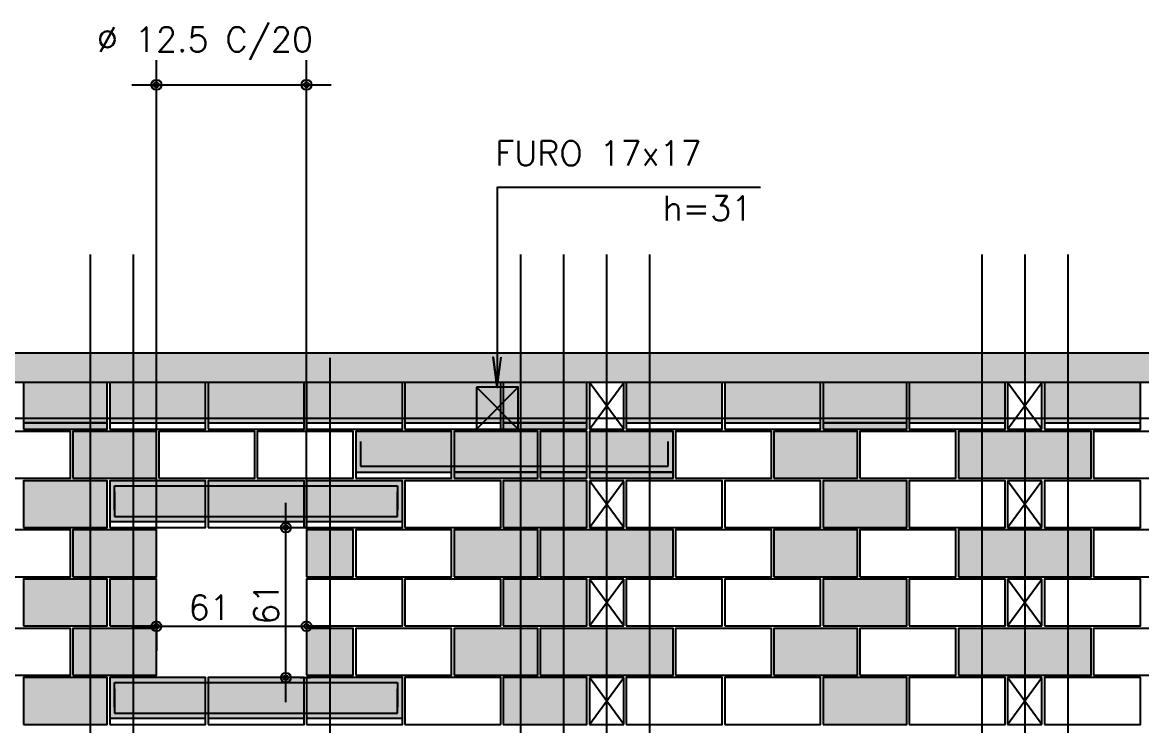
# Model space of a CAD drawing. Extents: x -1.9 to 86, y -1.6 to 60.9.
# Drawn here: x 26.13 to 35.23, y 31.34 to 37.06 of the extents above; entities that cross this region are included whole.
import ezdxf

# ---------------------------------------------------------------- set-up
doc = ezdxf.new("R2010")
doc.units = 0
doc.header["$MEASUREMENT"] = 0
for name, color, linetype in [('PENA_01', 1, 'CONTINUOUS'), ('PENA_02', 2, 'CONTINUOUS'), ('PENA_03', 3, 'CONTINUOUS'), ('PENA_05', 5, 'CONTINUOUS'), ('PENA_09', 254, 'CONTINUOUS'), ('PENA_11', 252, 'CONTINUOUS'), ('PENA_19', 240, 'CONTINUOUS'), ('PENA_21', 100, 'CONTINUOUS'), ('PENA_23', 50, 'CONTINUOUS')]:
    doc.layers.add(name, color=color, linetype=linetype)
doc.styles.get("Standard").update_dxf_attribs({"font": 'ROMANS.SHX'})

msp = doc.modelspace()

# ---------------------------------------------------------------- linework, layer by layer
at = {"layer": 'PENA_01', "linetype": 'Continuous'}
for p, q in [((27.21798, 32.943227), (27.21798, 36.75159)), ((28.43798, 32.943227), (28.43798, 36.75159)), ((27.01798, 36.55159), (28.63798, 36.55159)), ((29.819571, 34.093227), (30.159571, 33.753227)), ((30.159571, 34.093227), (29.819571, 33.753227)), ((26.13798, 33.803227), (26.81798, 33.803227)), ((26.83798, 33.803227), (27.61798, 33.803227)), ((27.63798, 33.803227), (28.41798, 33.803227)), ((28.43798, 33.803227), (29.21798, 33.803227)), ((29.23798, 33.803227), (30.01798, 33.803227)), ((30.03798, 33.803227), (30.71798, 33.803227)), ((31.03798, 33.803227), (31.81798, 33.803227)), ((31.83798, 33.803227), (32.61798, 33.803227)), ((32.63798, 33.803227), (33.31798, 33.803227)), ((33.33798, 33.803227), (34.11798, 33.803227)), ((34.43798, 33.803227), (35.21798, 33.803227)), ((28.83798, 33.403227), (29.61798, 33.403227)), ((29.63798, 33.403227), (30.31798, 33.403227)), ((30.33798, 33.403227), (30.71798, 33.403227)), ((30.73798, 33.403227), (31.41798, 33.403227)), ((28.270419, 31.533227), (28.270419, 33.153227)), ((26.83798, 33.003227), (27.61798, 33.003227)), ((27.63798, 33.003227), (28.41798, 33.003227)), ((28.22798, 32.953227), (28.470419, 32.953227)), ((28.43798, 33.003227), (29.21798, 33.003227)), ((27.01798, 32.150936), (28.63798, 32.150936)), ((27.21798, 32.143227), (27.21798, 31.950936)), ((28.43798, 32.143227), (28.43798, 31.950936)), ((28.384963, 31.733227), (28.470419, 31.733227)), ((26.83798, 31.403227), (27.61798, 31.403227)), ((27.63798, 31.403227), (28.41798, 31.403227)), ((28.43798, 31.403227), (29.21798, 31.403227))]:
    msp.add_line(p, q, dxfattribs=at)
msp.add_lwpolyline([(29.819571, 34.093227), (29.819571, 33.753227), (30.159571, 33.753227), (30.159571, 34.093227), (29.819571, 34.093227)], dxfattribs=at)
at = {"layer": 'PENA_02', "linetype": 'Continuous'}
for p, q in [((31.01798, 34.133227), (30.73798, 34.133227)), ((30.73798, 34.133227), (30.73798, 33.753227)), ((31.01798, 33.753227), (31.01798, 34.133227)), ((34.41798, 34.133227), (34.13798, 34.133227)), ((34.13798, 34.133227), (34.13798, 33.753227)), ((34.41798, 33.753227), (34.41798, 34.133227)), ((30.73798, 33.753227), (31.01798, 33.753227)), ((34.13798, 33.753227), (34.41798, 33.753227)), ((31.01798, 33.333227), (30.73798, 33.333227)), ((30.73798, 33.333227), (30.73798, 32.953227)), ((31.01798, 32.953227), (31.01798, 33.333227)), ((34.41798, 33.333227), (34.13798, 33.333227)), ((34.13798, 33.333227), (34.13798, 32.953227)), ((34.41798, 32.953227), (34.41798, 33.333227)), ((30.73798, 32.953227), (31.01798, 32.953227)), ((34.13798, 32.953227), (34.41798, 32.953227)), ((31.01798, 32.533227), (30.73798, 32.533227)), ((30.73798, 32.533227), (30.73798, 32.153227)), ((31.01798, 32.153227), (31.01798, 32.533227)), ((34.41798, 32.533227), (34.13798, 32.533227)), ((34.13798, 32.533227), (34.13798, 32.153227)), ((34.41798, 32.153227), (34.41798, 32.533227)), ((30.73798, 32.153227), (31.01798, 32.153227)), ((34.13798, 32.153227), (34.41798, 32.153227)), ((31.01798, 31.733227), (30.73798, 31.733227)), ((30.73798, 31.733227), (30.73798, 31.353227)), ((31.01798, 31.353227), (31.01798, 31.733227)), ((34.41798, 31.733227), (34.13798, 31.733227)), ((34.13798, 31.733227), (34.13798, 31.353227)), ((34.41798, 31.353227), (34.41798, 31.733227)), ((30.73798, 31.353227), (31.01798, 31.353227)), ((34.13798, 31.353227), (34.41798, 31.353227))]:
    msp.add_line(p, q, dxfattribs=at)
for points in [[(6.13798, 27.733227), (6.13798, 34.373227), (54.41798, 34.373227), (54.41798, 34.133227), (53.73798, 34.133227), (53.73798, 32.953227), (47.13798, 32.953227), (47.13798, 34.133227), (45.51798, 34.133227), (45.51798, 32.953227), (38.71798, 32.953227), (38.71798, 34.133227), (6.73798, 34.133227), (6.73798, 27.733227), (6.13798, 27.733227)], [(26.13798, 33.753227), (26.81798, 33.753227), (26.81798, 34.133227), (26.13798, 34.133227), (26.13798, 33.753227)], [(26.83798, 33.753227), (27.61798, 33.753227), (27.61798, 34.133227), (26.83798, 34.133227), (26.83798, 33.753227)], [(27.63798, 33.753227), (28.41798, 33.753227), (28.41798, 34.133227), (27.63798, 34.133227), (27.63798, 33.753227)], [(28.43798, 33.753227), (29.21798, 33.753227), (29.21798, 34.133227), (28.43798, 34.133227), (28.43798, 33.753227)], [(29.23798, 33.753227), (30.01798, 33.753227), (30.01798, 34.133227), (29.23798, 34.133227), (29.23798, 33.753227)], [(30.03798, 33.753227), (30.71798, 33.753227), (30.71798, 34.133227), (30.03798, 34.133227), (30.03798, 33.753227)], [(31.03798, 33.753227), (31.81798, 33.753227), (31.81798, 34.133227), (31.03798, 34.133227), (31.03798, 33.753227)], [(31.83798, 33.753227), (32.61798, 33.753227), (32.61798, 34.133227), (31.83798, 34.133227), (31.83798, 33.753227)], [(32.63798, 33.753227), (33.31798, 33.753227), (33.31798, 34.133227), (32.63798, 34.133227), (32.63798, 33.753227)], [(33.33798, 33.753227), (34.11798, 33.753227), (34.11798, 34.133227), (33.33798, 34.133227), (33.33798, 33.753227)], [(34.43798, 33.753227), (35.21798, 33.753227), (35.21798, 34.133227), (34.43798, 34.133227), (34.43798, 33.753227)], [(25.73798, 33.353227), (26.51798, 33.353227), (26.51798, 33.733227), (25.73798, 33.733227), (25.73798, 33.353227)], [(26.53798, 33.353227), (27.21798, 33.353227), (27.21798, 33.733227), (26.53798, 33.733227), (26.53798, 33.353227)], [(27.23798, 33.353227), (28.01798, 33.353227), (28.01798, 33.733227), (27.23798, 33.733227), (27.23798, 33.353227)], [(28.03798, 33.353227), (28.81798, 33.353227), (28.81798, 33.733227), (28.03798, 33.733227), (28.03798, 33.353227)], [(28.83798, 33.353227), (29.61798, 33.353227), (29.61798, 33.733227), (28.83798, 33.733227), (28.83798, 33.353227)], [(29.63798, 33.353227), (30.31798, 33.353227), (30.31798, 33.733227), (29.63798, 33.733227), (29.63798, 33.353227)], [(30.33798, 33.353227), (30.71798, 33.353227), (30.71798, 33.733227), (30.33798, 33.733227), (30.33798, 33.353227)], [(30.73798, 33.353227), (31.41798, 33.353227), (31.41798, 33.733227), (30.73798, 33.733227), (30.73798, 33.353227)], [(31.43798, 33.353227), (32.21798, 33.353227), (32.21798, 33.733227), (31.43798, 33.733227), (31.43798, 33.353227)], [(32.23798, 33.353227), (32.91798, 33.353227), (32.91798, 33.733227), (32.23798, 33.733227), (32.23798, 33.353227)], [(32.93798, 33.353227), (33.71798, 33.353227), (33.71798, 33.733227), (32.93798, 33.733227), (32.93798, 33.353227)], [(33.73798, 33.353227), (34.81798, 33.353227), (34.81798, 33.733227), (33.73798, 33.733227), (33.73798, 33.353227)], [(34.83798, 33.353227), (35.61798, 33.353227), (35.61798, 33.733227), (34.83798, 33.733227), (34.83798, 33.353227)], [(26.13798, 32.953227), (26.81798, 32.953227), (26.81798, 33.333227), (26.13798, 33.333227), (26.13798, 32.953227)], [(26.83798, 32.953227), (27.61798, 32.953227), (27.61798, 33.333227), (26.83798, 33.333227), (26.83798, 32.953227)], [(27.63798, 32.953227), (28.41798, 32.953227), (28.41798, 33.333227), (27.63798, 33.333227), (27.63798, 32.953227)], [(28.43798, 32.953227), (29.21798, 32.953227), (29.21798, 33.333227), (28.43798, 33.333227), (28.43798, 32.953227)], [(29.23798, 32.953227), (30.01798, 32.953227), (30.01798, 33.333227), (29.23798, 33.333227), (29.23798, 32.953227)], [(30.03798, 32.953227), (30.71798, 32.953227), (30.71798, 33.333227), (30.03798, 33.333227), (30.03798, 32.953227)], [(31.03798, 32.953227), (31.81798, 32.953227), (31.81798, 33.333227), (31.03798, 33.333227), (31.03798, 32.953227)], [(31.83798, 32.953227), (32.61798, 32.953227), (32.61798, 33.333227), (31.83798, 33.333227), (31.83798, 32.953227)], [(32.63798, 32.953227), (33.31798, 32.953227), (33.31798, 33.333227), (32.63798, 33.333227), (32.63798, 32.953227)], [(33.33798, 32.953227), (34.11798, 32.953227), (34.11798, 33.333227), (33.33798, 33.333227), (33.33798, 32.953227)], [(34.43798, 32.953227), (35.21798, 32.953227), (35.21798, 33.333227), (34.43798, 33.333227), (34.43798, 32.953227)], [(25.73798, 32.553227), (26.51798, 32.553227), (26.51798, 32.933227), (25.73798, 32.933227), (25.73798, 32.553227)], [(26.53798, 32.553227), (27.21798, 32.553227), (27.21798, 32.933227), (26.53798, 32.933227), (26.53798, 32.553227)], [(28.43798, 32.553227), (28.81798, 32.553227), (28.81798, 32.933227), (28.43798, 32.933227), (28.43798, 32.553227)], [(28.83798, 32.553227), (29.61798, 32.553227), (29.61798, 32.933227), (28.83798, 32.933227), (28.83798, 32.553227)], [(29.63798, 32.553227), (30.31798, 32.553227), (30.31798, 32.933227), (29.63798, 32.933227), (29.63798, 32.553227)], [(30.33798, 32.553227), (31.41798, 32.553227), (31.41798, 32.933227), (30.33798, 32.933227), (30.33798, 32.553227)], [(31.43798, 32.553227), (32.21798, 32.553227), (32.21798, 32.933227), (31.43798, 32.933227), (31.43798, 32.553227)], [(32.23798, 32.553227), (32.91798, 32.553227), (32.91798, 32.933227), (32.23798, 32.933227), (32.23798, 32.553227)], [(32.93798, 32.553227), (33.71798, 32.553227), (33.71798, 32.933227), (32.93798, 32.933227), (32.93798, 32.553227)], [(33.73798, 32.553227), (34.81798, 32.553227), (34.81798, 32.933227), (33.73798, 32.933227), (33.73798, 32.553227)], [(34.83798, 32.553227), (35.61798, 32.553227), (35.61798, 32.933227), (34.83798, 32.933227), (34.83798, 32.553227)], [(26.13798, 32.153227), (26.81798, 32.153227), (26.81798, 32.533227), (26.13798, 32.533227), (26.13798, 32.153227)], [(26.83798, 32.153227), (27.21798, 32.153227), (27.21798, 32.533227), (26.83798, 32.533227), (26.83798, 32.153227)], [(28.43798, 32.153227), (29.21798, 32.153227), (29.21798, 32.533227), (28.43798, 32.533227), (28.43798, 32.153227)], [(29.23798, 32.153227), (30.01798, 32.153227), (30.01798, 32.533227), (29.23798, 32.533227), (29.23798, 32.153227)], [(30.03798, 32.153227), (30.71798, 32.153227), (30.71798, 32.533227), (30.03798, 32.533227), (30.03798, 32.153227)], [(31.03798, 32.153227), (31.81798, 32.153227), (31.81798, 32.533227), (31.03798, 32.533227), (31.03798, 32.153227)], [(31.83798, 32.153227), (32.61798, 32.153227), (32.61798, 32.533227), (31.83798, 32.533227), (31.83798, 32.153227)], [(32.63798, 32.153227), (33.31798, 32.153227), (33.31798, 32.533227), (32.63798, 32.533227), (32.63798, 32.153227)], [(33.33798, 32.153227), (34.11798, 32.153227), (34.11798, 32.533227), (33.33798, 32.533227), (33.33798, 32.153227)], [(34.43798, 32.153227), (35.21798, 32.153227), (35.21798, 32.533227), (34.43798, 32.533227), (34.43798, 32.153227)], [(25.73798, 31.753227), (26.51798, 31.753227), (26.51798, 32.133227), (25.73798, 32.133227), (25.73798, 31.753227)], [(26.53798, 31.753227), (27.21798, 31.753227), (27.21798, 32.133227), (26.53798, 32.133227), (26.53798, 31.753227)], [(28.43798, 31.753227), (28.81798, 31.753227), (28.81798, 32.133227), (28.43798, 32.133227), (28.43798, 31.753227)], [(28.83798, 31.753227), (29.61798, 31.753227), (29.61798, 32.133227), (28.83798, 32.133227), (28.83798, 31.753227)], [(29.63798, 31.753227), (30.31798, 31.753227), (30.31798, 32.133227), (29.63798, 32.133227), (29.63798, 31.753227)], [(30.33798, 31.753227), (31.41798, 31.753227), (31.41798, 32.133227), (30.33798, 32.133227), (30.33798, 31.753227)], [(31.43798, 31.753227), (32.21798, 31.753227), (32.21798, 32.133227), (31.43798, 32.133227), (31.43798, 31.753227)], [(32.23798, 31.753227), (32.91798, 31.753227), (32.91798, 32.133227), (32.23798, 32.133227), (32.23798, 31.753227)], [(32.93798, 31.753227), (33.71798, 31.753227), (33.71798, 32.133227), (32.93798, 32.133227), (32.93798, 31.753227)], [(33.73798, 31.753227), (34.81798, 31.753227), (34.81798, 32.133227), (33.73798, 32.133227), (33.73798, 31.753227)], [(34.83798, 31.753227), (35.61798, 31.753227), (35.61798, 32.133227), (34.83798, 32.133227), (34.83798, 31.753227)], [(26.13798, 31.353227), (26.81798, 31.353227), (26.81798, 31.733227), (26.13798, 31.733227), (26.13798, 31.353227)], [(26.83798, 31.353227), (27.61798, 31.353227), (27.61798, 31.733227), (26.83798, 31.733227), (26.83798, 31.353227)], [(27.63798, 31.353227), (28.41798, 31.353227), (28.41798, 31.733227), (27.63798, 31.733227), (27.63798, 31.353227)], [(28.43798, 31.353227), (29.21798, 31.353227), (29.21798, 31.733227), (28.43798, 31.733227), (28.43798, 31.353227)], [(29.23798, 31.353227), (30.01798, 31.353227), (30.01798, 31.733227), (29.23798, 31.733227), (29.23798, 31.353227)], [(30.03798, 31.353227), (30.71798, 31.353227), (30.71798, 31.733227), (30.03798, 31.733227), (30.03798, 31.353227)], [(31.03798, 31.353227), (31.81798, 31.353227), (31.81798, 31.733227), (31.03798, 31.733227), (31.03798, 31.353227)], [(31.83798, 31.353227), (32.61798, 31.353227), (32.61798, 31.733227), (31.83798, 31.733227), (31.83798, 31.353227)], [(32.63798, 31.353227), (33.31798, 31.353227), (33.31798, 31.733227), (32.63798, 31.733227), (32.63798, 31.353227)], [(33.33798, 31.353227), (34.11798, 31.353227), (34.11798, 31.733227), (33.33798, 31.733227), (33.33798, 31.353227)], [(34.43798, 31.353227), (35.21798, 31.353227), (35.21798, 31.733227), (34.43798, 31.733227), (34.43798, 31.353227)]]:
    msp.add_lwpolyline(points, dxfattribs=at)
for centre, radius in [((27.21798, 36.55159), 0.041625), ((28.43798, 36.55159), 0.041625), ((27.21798, 36.55159), 0.02075), ((28.43798, 36.55159), 0.02075), ((28.270419, 32.953227), 0.04), ((28.270419, 32.953227), 0.02), ((27.21798, 32.150936), 0.04), ((27.21798, 32.150936), 0.02), ((28.43798, 32.150936), 0.04), ((28.43798, 32.150936), 0.02), ((28.270419, 31.733227), 0.04), ((28.270419, 31.733227), 0.02)]:
    msp.add_circle(centre, radius, dxfattribs=at)
at = {"layer": 'PENA_03', "linetype": 'Continuous'}
for p, q in [((30.73798, 33.753227), (31.01798, 34.133227)), ((31.01798, 33.753227), (30.73798, 34.133227)), ((34.13798, 33.753227), (34.41798, 34.133227)), ((34.41798, 33.753227), (34.13798, 34.133227)), ((30.73798, 32.953227), (31.01798, 33.333227)), ((31.01798, 32.953227), (30.73798, 33.333227)), ((34.13798, 32.953227), (34.41798, 33.333227)), ((34.41798, 32.953227), (34.13798, 33.333227)), ((28.02798, 32.953227), (28.02798, 32.953227)), ((27.21798, 32.743227), (27.21798, 32.743227)), ((28.43798, 32.743227), (28.43798, 32.743227)), ((30.73798, 32.153227), (31.01798, 32.533227)), ((31.01798, 32.153227), (30.73798, 32.533227)), ((34.13798, 32.153227), (34.41798, 32.533227)), ((34.41798, 32.153227), (34.13798, 32.533227)), ((27.21798, 32.343227), (27.21798, 32.343227)), ((28.43798, 32.343227), (28.43798, 32.343227)), ((28.184963, 31.733227), (28.184963, 31.733227)), ((30.73798, 31.353227), (31.01798, 31.733227)), ((31.01798, 31.353227), (30.73798, 31.733227)), ((34.13798, 31.353227), (34.41798, 31.733227)), ((34.41798, 31.353227), (34.13798, 31.733227))]:
    msp.add_line(p, q, dxfattribs=at)
msp.add_lwpolyline([(32.129299, 35.718038), (29.989334, 35.718038), (29.989334, 34.091425), (29.956702, 34.339286), (29.989334, 34.091425), (30.021965, 34.339286)], dxfattribs=at)
at = {"layer": 'PENA_05', "linetype": 'Continuous'}
for p, q in [((22.42798, 33.843227), (39.11798, 33.843227)), ((28.87798, 33.653227), (28.87798, 33.453227)), ((31.37798, 33.453227), (31.37798, 33.653227)), ((28.87798, 33.453227), (31.37798, 33.453227)), ((26.87798, 33.093227), (26.87798, 33.293227)), ((26.87798, 33.293227), (29.17798, 33.293227)), ((26.87798, 33.243227), (26.87798, 33.043227)), ((29.17798, 33.293227), (29.17798, 33.093227)), ((29.17798, 33.043227), (29.17798, 33.243227)), ((26.87798, 33.043227), (29.17798, 33.043227)), ((26.87798, 31.493227), (26.87798, 31.693227)), ((26.87798, 31.693227), (29.17798, 31.693227)), ((29.17798, 31.693227), (29.17798, 31.493227)), ((26.87798, 31.643227), (26.87798, 31.443227)), ((29.17798, 31.443227), (29.17798, 31.643227)), ((26.87798, 31.443227), (29.17798, 31.443227))]:
    msp.add_line(p, q, dxfattribs=at)
for points in [[(26.67798, 35.173227), (26.67798, 27.733227)], [(27.02798, 35.173227), (27.02798, 27.733227)], [(30.17798, 35.173227), (30.17798, 27.733227)], [(30.52798, 35.173227), (30.52798, 27.733227)], [(30.87798, 35.173227), (30.87798, 27.733227)], [(31.22798, 35.173227), (31.22798, 27.733227)], [(33.92798, 35.173227), (33.92798, 27.733227)], [(34.27798, 35.173227), (34.27798, 27.733227)], [(34.62798, 35.173227), (34.62798, 27.733227)], [(28.62798, 34.333227), (28.62798, 27.733227)]]:
    msp.add_lwpolyline(points, dxfattribs=at)
at = {"layer": 'PENA_09', "linetype": 'Continuous'}
for points in [[(26.13798, 33.803227), (26.81798, 33.803227), (26.81798, 34.133227), (26.13798, 34.133227), (26.13798, 33.803227)], [(26.83798, 33.803227), (27.61798, 33.803227), (27.61798, 34.133227), (26.83798, 34.133227), (26.83798, 33.803227)], [(27.63798, 33.803227), (28.41798, 33.803227), (28.41798, 34.133227), (27.63798, 34.133227), (27.63798, 33.803227)], [(28.43798, 33.803227), (29.21798, 33.803227), (29.21798, 34.133227), (28.43798, 34.133227), (28.43798, 33.803227)], [(29.23798, 33.803227), (30.01798, 33.803227), (30.01798, 34.133227), (29.23798, 34.133227), (29.23798, 33.803227)], [(30.03798, 33.803227), (30.71798, 33.803227), (30.71798, 34.133227), (30.03798, 34.133227), (30.03798, 33.803227)], [(31.03798, 33.803227), (31.81798, 33.803227), (31.81798, 34.133227), (31.03798, 34.133227), (31.03798, 33.803227)], [(31.83798, 33.803227), (32.61798, 33.803227), (32.61798, 34.133227), (31.83798, 34.133227), (31.83798, 33.803227)], [(32.63798, 33.803227), (33.31798, 33.803227), (33.31798, 34.133227), (32.63798, 34.133227), (32.63798, 33.803227)], [(33.33798, 33.803227), (34.11798, 33.803227), (34.11798, 34.133227), (33.33798, 34.133227), (33.33798, 33.803227)], [(34.43798, 33.803227), (35.21798, 33.803227), (35.21798, 34.133227), (34.43798, 34.133227), (34.43798, 33.803227)], [(28.83798, 33.403227), (29.61798, 33.403227), (29.61798, 33.733227), (28.83798, 33.733227), (28.83798, 33.403227)], [(29.63798, 33.403227), (30.31798, 33.403227), (30.31798, 33.733227), (29.63798, 33.733227), (29.63798, 33.403227)], [(30.33798, 33.403227), (30.71798, 33.403227), (30.71798, 33.733227), (30.33798, 33.733227), (30.33798, 33.403227)], [(30.73798, 33.403227), (31.41798, 33.403227), (31.41798, 33.733227), (30.73798, 33.733227), (30.73798, 33.403227)], [(26.83798, 33.003227), (27.61798, 33.003227), (27.61798, 33.333227), (26.83798, 33.333227), (26.83798, 33.003227)], [(27.63798, 33.003227), (28.41798, 33.003227), (28.41798, 33.333227), (27.63798, 33.333227), (27.63798, 33.003227)], [(28.43798, 33.003227), (29.21798, 33.003227), (29.21798, 33.333227), (28.43798, 33.333227), (28.43798, 33.003227)], [(26.83798, 31.403227), (27.61798, 31.403227), (27.61798, 31.733227), (26.83798, 31.733227), (26.83798, 31.403227)], [(27.63798, 31.403227), (28.41798, 31.403227), (28.41798, 31.733227), (27.63798, 31.733227), (27.63798, 31.403227)], [(28.43798, 31.403227), (29.21798, 31.403227), (29.21798, 31.733227), (28.43798, 31.733227), (28.43798, 31.403227)]]:
    msp.add_lwpolyline(points, dxfattribs=at)
for points in [[(26.13798, 33.803227), (26.81798, 33.803227), (26.81798, 34.133227)], [(26.13798, 33.803227), (26.81798, 34.133227), (26.13798, 34.133227)], [(26.13798, 33.803227), (26.13798, 34.133227), (26.13798, 33.803227)], [(26.83798, 33.803227), (27.61798, 33.803227), (27.61798, 34.133227)], [(26.83798, 33.803227), (27.61798, 34.133227), (26.83798, 34.133227)], [(26.83798, 33.803227), (26.83798, 34.133227), (26.83798, 33.803227)], [(27.63798, 33.803227), (28.41798, 33.803227), (28.41798, 34.133227)], [(27.63798, 33.803227), (28.41798, 34.133227), (27.63798, 34.133227)], [(27.63798, 33.803227), (27.63798, 34.133227), (27.63798, 33.803227)], [(28.43798, 33.803227), (29.21798, 33.803227), (29.21798, 34.133227)], [(28.43798, 33.803227), (29.21798, 34.133227), (28.43798, 34.133227)], [(28.43798, 33.803227), (28.43798, 34.133227), (28.43798, 33.803227)], [(29.23798, 33.803227), (30.01798, 33.803227), (30.01798, 34.133227)], [(29.23798, 33.803227), (30.01798, 34.133227), (29.23798, 34.133227)], [(29.23798, 33.803227), (29.23798, 34.133227), (29.23798, 33.803227)], [(30.03798, 33.803227), (30.71798, 33.803227), (30.71798, 34.133227)], [(30.03798, 33.803227), (30.71798, 34.133227), (30.03798, 34.133227)], [(30.03798, 33.803227), (30.03798, 34.133227), (30.03798, 33.803227)], [(31.03798, 33.803227), (31.81798, 33.803227), (31.81798, 34.133227)], [(31.03798, 33.803227), (31.81798, 34.133227), (31.03798, 34.133227)], [(31.03798, 33.803227), (31.03798, 34.133227), (31.03798, 33.803227)], [(31.83798, 33.803227), (32.61798, 33.803227), (32.61798, 34.133227)], [(31.83798, 33.803227), (32.61798, 34.133227), (31.83798, 34.133227)], [(31.83798, 33.803227), (31.83798, 34.133227), (31.83798, 33.803227)], [(32.63798, 33.803227), (33.31798, 33.803227), (33.31798, 34.133227)], [(32.63798, 33.803227), (33.31798, 34.133227), (32.63798, 34.133227)], [(32.63798, 33.803227), (32.63798, 34.133227), (32.63798, 33.803227)], [(33.33798, 33.803227), (34.11798, 33.803227), (34.11798, 34.133227)], [(33.33798, 33.803227), (34.11798, 34.133227), (33.33798, 34.133227)], [(33.33798, 33.803227), (33.33798, 34.133227), (33.33798, 33.803227)], [(34.43798, 33.803227), (35.21798, 33.803227), (35.21798, 34.133227)], [(34.43798, 33.803227), (35.21798, 34.133227), (34.43798, 34.133227)], [(34.43798, 33.803227), (34.43798, 34.133227), (34.43798, 33.803227)], [(28.83798, 33.403227), (29.61798, 33.403227), (29.61798, 33.733227)], [(28.83798, 33.403227), (29.61798, 33.733227), (28.83798, 33.733227)], [(28.83798, 33.403227), (28.83798, 33.733227), (28.83798, 33.403227)], [(29.63798, 33.403227), (30.31798, 33.403227), (30.31798, 33.733227)], [(29.63798, 33.403227), (30.31798, 33.733227), (29.63798, 33.733227)], [(29.63798, 33.403227), (29.63798, 33.733227), (29.63798, 33.403227)], [(30.33798, 33.403227), (30.71798, 33.403227), (30.71798, 33.733227)], [(30.33798, 33.403227), (30.71798, 33.733227), (30.33798, 33.733227)], [(30.33798, 33.403227), (30.33798, 33.733227), (30.33798, 33.403227)], [(30.73798, 33.403227), (31.41798, 33.403227), (31.41798, 33.733227)], [(30.73798, 33.403227), (31.41798, 33.733227), (30.73798, 33.733227)], [(30.73798, 33.403227), (30.73798, 33.733227), (30.73798, 33.403227)], [(26.83798, 33.003227), (27.61798, 33.003227), (27.61798, 33.333227)], [(26.83798, 33.003227), (27.61798, 33.333227), (26.83798, 33.333227)], [(26.83798, 33.003227), (26.83798, 33.333227), (26.83798, 33.003227)], [(27.63798, 33.003227), (28.41798, 33.003227), (28.41798, 33.333227)], [(27.63798, 33.003227), (28.41798, 33.333227), (27.63798, 33.333227)], [(27.63798, 33.003227), (27.63798, 33.333227), (27.63798, 33.003227)], [(28.43798, 33.003227), (29.21798, 33.003227), (29.21798, 33.333227)], [(28.43798, 33.003227), (29.21798, 33.333227), (28.43798, 33.333227)], [(28.43798, 33.003227), (28.43798, 33.333227), (28.43798, 33.003227)], [(26.83798, 31.403227), (27.61798, 31.403227), (27.61798, 31.733227)], [(26.83798, 31.403227), (27.61798, 31.733227), (26.83798, 31.733227)], [(26.83798, 31.403227), (26.83798, 31.733227), (26.83798, 31.403227)], [(27.63798, 31.403227), (28.41798, 31.403227), (28.41798, 31.733227)], [(27.63798, 31.403227), (28.41798, 31.733227), (27.63798, 31.733227)], [(27.63798, 31.403227), (27.63798, 31.733227), (27.63798, 31.403227)], [(28.43798, 31.403227), (29.21798, 31.403227), (29.21798, 31.733227)], [(28.43798, 31.403227), (29.21798, 31.733227), (28.43798, 31.733227)], [(28.43798, 31.403227), (28.43798, 31.733227), (28.43798, 31.403227)]]:
    msp.add_solid(points, dxfattribs=at)
at = {"layer": 'PENA_11', "linetype": 'Continuous'}
for points in [[(54.41798, 34.373227), (6.73798, 34.133227), (6.13798, 34.373227)], [(38.71798, 34.133227), (6.73798, 34.133227), (54.41798, 34.373227)]]:
    msp.add_solid(points, dxfattribs=at)
at = {"layer": 'PENA_19', "linetype": 'Continuous'}
for points in [[(33.73798, 33.353227), (34.81798, 33.353227), (34.81798, 33.733227), (33.73798, 33.733227), (33.73798, 33.353227)], [(30.33798, 32.553227), (31.41798, 32.553227), (31.41798, 32.933227), (30.33798, 32.933227), (30.33798, 32.553227)], [(33.73798, 32.553227), (34.81798, 32.553227), (34.81798, 32.933227), (33.73798, 32.933227), (33.73798, 32.553227)], [(30.33798, 31.753227), (31.41798, 31.753227), (31.41798, 32.133227), (30.33798, 32.133227), (30.33798, 31.753227)], [(33.73798, 31.753227), (34.81798, 31.753227), (34.81798, 32.133227), (33.73798, 32.133227), (33.73798, 31.753227)]]:
    msp.add_lwpolyline(points, dxfattribs=at)
for points in [[(33.73798, 33.353227), (34.81798, 33.353227), (34.81798, 33.733227)], [(33.73798, 33.353227), (34.81798, 33.733227), (33.73798, 33.733227)], [(33.73798, 33.353227), (33.73798, 33.733227), (33.73798, 33.353227)], [(30.33798, 32.553227), (31.41798, 32.553227), (31.41798, 32.933227)], [(30.33798, 32.553227), (31.41798, 32.933227), (30.33798, 32.933227)], [(30.33798, 32.553227), (30.33798, 32.933227), (30.33798, 32.553227)], [(33.73798, 32.553227), (34.81798, 32.553227), (34.81798, 32.933227)], [(33.73798, 32.553227), (34.81798, 32.933227), (33.73798, 32.933227)], [(33.73798, 32.553227), (33.73798, 32.933227), (33.73798, 32.553227)], [(30.33798, 31.753227), (31.41798, 31.753227), (31.41798, 32.133227)], [(30.33798, 31.753227), (31.41798, 32.133227), (30.33798, 32.133227)], [(30.33798, 31.753227), (30.33798, 32.133227), (30.33798, 31.753227)], [(33.73798, 31.753227), (34.81798, 31.753227), (34.81798, 32.133227)], [(33.73798, 31.753227), (34.81798, 32.133227), (33.73798, 32.133227)], [(33.73798, 31.753227), (33.73798, 32.133227), (33.73798, 31.753227)]]:
    msp.add_solid(points, dxfattribs=at)
at = {"layer": 'PENA_21', "linetype": 'Continuous'}
for points in [[(26.13798, 33.753227), (26.81798, 33.753227), (26.81798, 33.803227), (26.13798, 33.803227), (26.13798, 33.753227)], [(30.03798, 33.753227), (30.71798, 33.753227), (30.71798, 33.803227), (30.03798, 33.803227), (30.03798, 33.753227)], [(32.63798, 33.753227), (33.31798, 33.753227), (33.31798, 33.803227), (32.63798, 33.803227), (32.63798, 33.753227)], [(26.53798, 33.353227), (27.21798, 33.353227), (27.21798, 33.733227), (26.53798, 33.733227), (26.53798, 33.353227)], [(32.23798, 33.353227), (32.91798, 33.353227), (32.91798, 33.733227), (32.23798, 33.733227), (32.23798, 33.353227)], [(29.63798, 33.353227), (30.31798, 33.353227), (30.31798, 33.403227), (29.63798, 33.403227), (29.63798, 33.353227)], [(30.73798, 33.353227), (31.41798, 33.353227), (31.41798, 33.403227), (30.73798, 33.403227), (30.73798, 33.353227)], [(26.13798, 32.953227), (26.81798, 32.953227), (26.81798, 33.333227), (26.13798, 33.333227), (26.13798, 32.953227)], [(30.03798, 32.953227), (30.71798, 32.953227), (30.71798, 33.333227), (30.03798, 33.333227), (30.03798, 32.953227)], [(32.63798, 32.953227), (33.31798, 32.953227), (33.31798, 33.333227), (32.63798, 33.333227), (32.63798, 32.953227)], [(26.53798, 32.553227), (27.21798, 32.553227), (27.21798, 32.933227), (26.53798, 32.933227), (26.53798, 32.553227)], [(29.63798, 32.553227), (30.31798, 32.553227), (30.31798, 32.933227), (29.63798, 32.933227), (29.63798, 32.553227)], [(32.23798, 32.553227), (32.91798, 32.553227), (32.91798, 32.933227), (32.23798, 32.933227), (32.23798, 32.553227)], [(26.13798, 32.153227), (26.81798, 32.153227), (26.81798, 32.533227), (26.13798, 32.533227), (26.13798, 32.153227)], [(30.03798, 32.153227), (30.71798, 32.153227), (30.71798, 32.533227), (30.03798, 32.533227), (30.03798, 32.153227)], [(32.63798, 32.153227), (33.31798, 32.153227), (33.31798, 32.533227), (32.63798, 32.533227), (32.63798, 32.153227)], [(26.53798, 31.753227), (27.21798, 31.753227), (27.21798, 32.133227), (26.53798, 32.133227), (26.53798, 31.753227)], [(29.63798, 31.753227), (30.31798, 31.753227), (30.31798, 32.133227), (29.63798, 32.133227), (29.63798, 31.753227)], [(32.23798, 31.753227), (32.91798, 31.753227), (32.91798, 32.133227), (32.23798, 32.133227), (32.23798, 31.753227)], [(26.13798, 31.353227), (26.81798, 31.353227), (26.81798, 31.733227), (26.13798, 31.733227), (26.13798, 31.353227)], [(30.03798, 31.353227), (30.71798, 31.353227), (30.71798, 31.733227), (30.03798, 31.733227), (30.03798, 31.353227)], [(32.63798, 31.353227), (33.31798, 31.353227), (33.31798, 31.733227), (32.63798, 31.733227), (32.63798, 31.353227)]]:
    msp.add_lwpolyline(points, dxfattribs=at)
for points in [[(26.13798, 33.753227), (26.81798, 33.753227), (26.81798, 33.803227)], [(26.13798, 33.753227), (26.81798, 33.803227), (26.13798, 33.803227)], [(26.13798, 33.753227), (26.13798, 33.803227), (26.13798, 33.753227)], [(30.03798, 33.753227), (30.71798, 33.753227), (30.71798, 33.803227)], [(30.03798, 33.753227), (30.71798, 33.803227), (30.03798, 33.803227)], [(30.03798, 33.753227), (30.03798, 33.803227), (30.03798, 33.753227)], [(32.63798, 33.753227), (33.31798, 33.753227), (33.31798, 33.803227)], [(32.63798, 33.753227), (33.31798, 33.803227), (32.63798, 33.803227)], [(32.63798, 33.753227), (32.63798, 33.803227), (32.63798, 33.753227)], [(26.53798, 33.353227), (27.21798, 33.353227), (27.21798, 33.733227)], [(26.53798, 33.353227), (27.21798, 33.733227), (26.53798, 33.733227)], [(26.53798, 33.353227), (26.53798, 33.733227), (26.53798, 33.353227)], [(32.23798, 33.353227), (32.91798, 33.353227), (32.91798, 33.733227)], [(32.23798, 33.353227), (32.91798, 33.733227), (32.23798, 33.733227)], [(32.23798, 33.353227), (32.23798, 33.733227), (32.23798, 33.353227)], [(29.63798, 33.353227), (30.31798, 33.353227), (30.31798, 33.403227)], [(29.63798, 33.353227), (30.31798, 33.403227), (29.63798, 33.403227)], [(29.63798, 33.353227), (29.63798, 33.403227), (29.63798, 33.353227)], [(30.73798, 33.353227), (31.41798, 33.353227), (31.41798, 33.403227)], [(30.73798, 33.353227), (31.41798, 33.403227), (30.73798, 33.403227)], [(30.73798, 33.353227), (30.73798, 33.403227), (30.73798, 33.353227)], [(26.13798, 32.953227), (26.81798, 32.953227), (26.81798, 33.333227)], [(26.13798, 32.953227), (26.81798, 33.333227), (26.13798, 33.333227)], [(26.13798, 32.953227), (26.13798, 33.333227), (26.13798, 32.953227)], [(30.03798, 32.953227), (30.71798, 32.953227), (30.71798, 33.333227)], [(30.03798, 32.953227), (30.71798, 33.333227), (30.03798, 33.333227)], [(30.03798, 32.953227), (30.03798, 33.333227), (30.03798, 32.953227)], [(32.63798, 32.953227), (33.31798, 32.953227), (33.31798, 33.333227)], [(32.63798, 32.953227), (33.31798, 33.333227), (32.63798, 33.333227)], [(32.63798, 32.953227), (32.63798, 33.333227), (32.63798, 32.953227)], [(26.53798, 32.553227), (27.21798, 32.553227), (27.21798, 32.933227)], [(26.53798, 32.553227), (27.21798, 32.933227), (26.53798, 32.933227)], [(26.53798, 32.553227), (26.53798, 32.933227), (26.53798, 32.553227)], [(29.63798, 32.553227), (30.31798, 32.553227), (30.31798, 32.933227)], [(29.63798, 32.553227), (30.31798, 32.933227), (29.63798, 32.933227)], [(29.63798, 32.553227), (29.63798, 32.933227), (29.63798, 32.553227)], [(32.23798, 32.553227), (32.91798, 32.553227), (32.91798, 32.933227)], [(32.23798, 32.553227), (32.91798, 32.933227), (32.23798, 32.933227)], [(32.23798, 32.553227), (32.23798, 32.933227), (32.23798, 32.553227)], [(26.13798, 32.153227), (26.81798, 32.153227), (26.81798, 32.533227)], [(26.13798, 32.153227), (26.81798, 32.533227), (26.13798, 32.533227)], [(26.13798, 32.153227), (26.13798, 32.533227), (26.13798, 32.153227)], [(30.03798, 32.153227), (30.71798, 32.153227), (30.71798, 32.533227)], [(30.03798, 32.153227), (30.71798, 32.533227), (30.03798, 32.533227)], [(30.03798, 32.153227), (30.03798, 32.533227), (30.03798, 32.153227)], [(32.63798, 32.153227), (33.31798, 32.153227), (33.31798, 32.533227)], [(32.63798, 32.153227), (33.31798, 32.533227), (32.63798, 32.533227)], [(32.63798, 32.153227), (32.63798, 32.533227), (32.63798, 32.153227)], [(26.53798, 31.753227), (27.21798, 31.753227), (27.21798, 32.133227)], [(26.53798, 31.753227), (27.21798, 32.133227), (26.53798, 32.133227)], [(26.53798, 31.753227), (26.53798, 32.133227), (26.53798, 31.753227)], [(29.63798, 31.753227), (30.31798, 31.753227), (30.31798, 32.133227)], [(29.63798, 31.753227), (30.31798, 32.133227), (29.63798, 32.133227)], [(29.63798, 31.753227), (29.63798, 32.133227), (29.63798, 31.753227)], [(32.23798, 31.753227), (32.91798, 31.753227), (32.91798, 32.133227)], [(32.23798, 31.753227), (32.91798, 32.133227), (32.23798, 32.133227)], [(32.23798, 31.753227), (32.23798, 32.133227), (32.23798, 31.753227)], [(26.13798, 31.353227), (26.81798, 31.353227), (26.81798, 31.733227)], [(26.13798, 31.353227), (26.81798, 31.733227), (26.13798, 31.733227)], [(26.13798, 31.353227), (26.13798, 31.733227), (26.13798, 31.353227)], [(30.03798, 31.353227), (30.71798, 31.353227), (30.71798, 31.733227)], [(30.03798, 31.353227), (30.71798, 31.733227), (30.03798, 31.733227)], [(30.03798, 31.353227), (30.03798, 31.733227), (30.03798, 31.353227)], [(32.63798, 31.353227), (33.31798, 31.353227), (33.31798, 31.733227)], [(32.63798, 31.353227), (33.31798, 31.733227), (32.63798, 31.733227)], [(32.63798, 31.353227), (32.63798, 31.733227), (32.63798, 31.353227)]]:
    msp.add_solid(points, dxfattribs=at)
at = {"layer": 'PENA_23', "linetype": 'Continuous'}
for points in [[(30.33798, 33.353227), (30.71798, 33.353227), (30.71798, 33.403227), (30.33798, 33.403227), (30.33798, 33.353227)], [(28.43798, 32.553227), (28.81798, 32.553227), (28.81798, 32.933227), (28.43798, 32.933227), (28.43798, 32.553227)], [(26.83798, 32.153227), (27.21798, 32.153227), (27.21798, 32.533227), (26.83798, 32.533227), (26.83798, 32.153227)], [(28.43798, 31.753227), (28.81798, 31.753227), (28.81798, 32.133227), (28.43798, 32.133227), (28.43798, 31.753227)]]:
    msp.add_lwpolyline(points, dxfattribs=at)
for points in [[(30.33798, 33.353227), (30.71798, 33.353227), (30.71798, 33.403227)], [(30.33798, 33.353227), (30.71798, 33.403227), (30.33798, 33.403227)], [(30.33798, 33.353227), (30.33798, 33.403227), (30.33798, 33.353227)], [(28.43798, 32.553227), (28.81798, 32.553227), (28.81798, 32.933227)], [(28.43798, 32.553227), (28.81798, 32.933227), (28.43798, 32.933227)], [(28.43798, 32.553227), (28.43798, 32.933227), (28.43798, 32.553227)], [(26.83798, 32.153227), (27.21798, 32.153227), (27.21798, 32.533227)], [(26.83798, 32.153227), (27.21798, 32.533227), (26.83798, 32.533227)], [(26.83798, 32.153227), (26.83798, 32.533227), (26.83798, 32.153227)], [(28.43798, 31.753227), (28.81798, 31.753227), (28.81798, 32.133227)], [(28.43798, 31.753227), (28.81798, 32.133227), (28.43798, 32.133227)], [(28.43798, 31.753227), (28.43798, 32.133227), (28.43798, 31.753227)]]:
    msp.add_solid(points, dxfattribs=at)

# ---------------------------------------------------------------- texts
at = {"layer": 'PENA_03', "linetype": 'Continuous'}
for s, p in [('%%c 12.5 C/20', (26.733719, 36.821147)), ('FURO 17x17', (29.971804, 35.895697)), ('h=31', (31.334085, 35.448094)), ('61', (27.478334, 32.204221))]:
    msp.add_text(s, height=0.2, dxfattribs=at).set_placement(p)
msp.add_text('61', height=0.2, rotation=90, dxfattribs=at).set_placement((28.210419, 32.163227))

doc.saveas('drawing.dxf')
